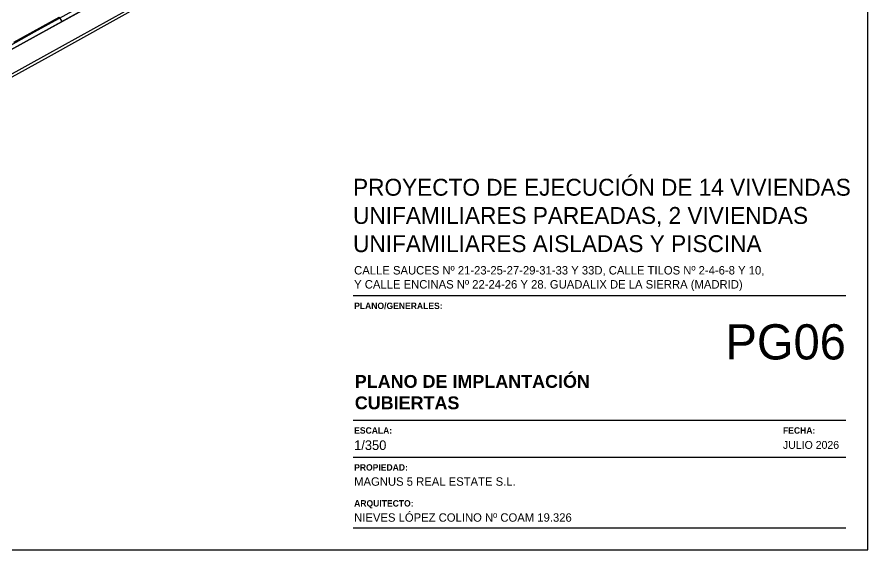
# Model space of a CAD drawing. Header units: millimetres. Extents: x 441061 to 442903, y 4515148 to 4515613.
# Drawn here: x 442022.5 to 442076.5, y 4515512.4 to 4515546.3 of the extents above; entities that cross this region are included whole.
import ezdxf

# ---------------------------------------------------------------- set-up
doc = ezdxf.new("R2010")
doc.units = ezdxf.units.MM
doc.layers.add('01_cartela', color=6, linetype='Continuous', plot=False)
doc.layers.add('01_piscinas', color=254, linetype='Continuous')
doc.layers.add('01_texto cartela', color=5, linetype='Continuous')
doc.styles.add('Century Gothic', font='', dxfattribs={"height": 2})
doc.styles.add('Century Gothic_3', font='', dxfattribs={"height": 4.5})
doc.styles.add('Century Gothic_6', font='', dxfattribs={"height": 11})
doc.styles.add('NIEVES3', font='swisseb.ttf')
doc.styles.get('Century Gothic').set_extended_font_data('Century Gothic')
doc.styles.get('Century Gothic_3').set_extended_font_data('Century Gothic')
doc.styles.get('Century Gothic_6').set_extended_font_data('Century Gothic')

msp = doc.modelspace()

# ---------------------------------------------------------------- linework, layer by layer
at = {"layer": '01_cartela', "color": 3, "elevation": 0}
msp.add_lwpolyline([(441933.538, 4515612.944), (441933.538, 4515512.447), (442076.515, 4515512.447), (442076.515, 4515612.944)], close=True, dxfattribs=at)
at = {"layer": '01_piscinas'}
for p, q in [((442030.615, 4515549.172), (442023.617, 4515545.299)), ((442030.737, 4515548.954), (442023.738, 4515545.081)), ((442022.319, 4515544.669), (442025.206, 4515546.267)), ((442025.206, 4515546.267), (442025.231, 4515546.223)), ((442022.343, 4515544.625), (442025.231, 4515546.223)), ((442025.243, 4515546.2), (442025.365, 4515545.981)), ((442023.617, 4515545.299), (442021.121, 4515543.922)), ((442023.738, 4515545.081), (442021.145, 4515543.65))]:
    msp.add_line(p, q, dxfattribs=at)
for points in [[(442013.215, 4515539.274), (442023.738, 4515545.081), (442030.737, 4515548.954, -0.013397), (442040.105, 4515553.929, -0.04126), (442053.939, 4515559.301, -0.013987), (442065.212, 4515562.042, -0.013983), (442071.087, 4515562.907, -0.020078), (442074.091, 4515563.142), (442074.186, 4515563.16), (442073.402, 4515566.003), (442072.78, 4515570.037), (442072.197, 4515574.932), (442072.522, 4515587.287), (442072.724, 4515601.364), (442072.851, 4515607.428), (442072.725, 4515607.443), (442061.787, 4515608.049), (442052.952, 4515608.587, 0.022373), (442042.977, 4515608.929, 0.031319), (442032.149, 4515608.135, 0.030707), (442021.68, 4515606.098, -0.006248)], [(442075.239, 4515561.704, 0.016078), (442071.244, 4515561.353, 0.014889), (442064.568, 4515560.347, 0.015308), (442055.781, 4515558.211, 0.035254), (442048.208, 4515555.712, 0.03043), (442039.35, 4515551.825, 0.013419), (442030.458, 4515547.051), (442024.492, 4515543.723), (442012.711, 4515537.246)], [(442013.588, 4515537.896), (442024.406, 4515543.88), (442030.384, 4515547.193, -0.008549), (442035.01, 4515549.77, -0.009625), (442039.271, 4515551.992, -0.031041), (442048.145, 4515555.868, -0.039306), (442056.712, 4515558.616, -0.015472), (442065.582, 4515560.692, -0.011587), (442071.229, 4515561.54, -0.021604), (442075.175, 4515561.867)]]:
    msp.add_lwpolyline(points, format="xyb", dxfattribs=at)
at = {"layer": '01_texto cartela'}
for p, q in [((442043.843, 4515528.598, 0), (442075.115, 4515528.598, 0)), ((442043.843, 4515520.691, 0), (442075.115, 4515520.691, 0)), ((442043.843, 4515518.347, 0), (442075.115, 4515518.347, 0)), ((442043.843, 4515513.847, 0), (442075.115, 4515513.847, 0))]:
    msp.add_line(p, q, dxfattribs=at)

# ---------------------------------------------------------------- texts
for s, insert, char_height, width, attachment_point, style in [('\\PPROYECTO DE EJECUCIÓN DE 14 VIVIENDAS UNIFAMILIARES PAREADAS, 2 VIVIENDAS UNIFAMILIARES AISLADAS Y PISCINA', (442043.843, 4515537.791, 0), 1.073333, 31.83679, 1, 'Century Gothic_3'), ('CALLE SAUCES Nº 21-23-25-27-29-31-33 Y 33D, CALLE TILOS Nº 2-4-6-8 Y 10, \\PY CALLE ENCINAS Nº 22-24-26 Y 28. GUADALIX DE LA SIERRA (MADRID)', (442043.912, 4515530.464, 0), 0.53457, 43.15178, 1, 'Century Gothic'), ('{\\fCentury Gothic|b1|i0|c0|p34;PLANO/GENERALES: }', (442043.912, 4515528.144, 0), 0.40606, 9.88002, 1, 'Century Gothic'), ('\\pt10.861;PLANO DE IMPLANTACIÓN\\PCUBIERTAS', (442043.953, 4515521.367, 0), 0.81458, 32.70904, 7, 'NIEVES3'), ('{\\fCentury Gothic|b1|i0|c0|p34;ESCALA: }', (442043.912, 4515520.237, 0), 0.40606, 9.88002, 1, 'Century Gothic'), ('{\\fCentury Gothic|b1|i0|c0|p34;FECHA: }', (442071.122, 4515520.237, 0), 0.40606, 9.88002, 1, 'Century Gothic'), ('1/350', (442043.912, 4515519.404, 0), 0.6109, 9.88002, 1, 'Century Gothic'), ('JULIO 2026', (442071.122, 4515519.365, 0), 0.4989, 16.35376, 1, 'Century Gothic'), ('{\\fCentury Gothic|b1|i0|c0|p34;PROPIEDAD:}', (442043.912, 4515517.891, 0), 0.40606, 3.90643, 1, 'Century Gothic'), ('MAGNUS 5 REAL ESTATE S.L.', (442043.912, 4515517.058, 0), 0.53457, 22.7841, 1, 'Century Gothic'), ('{\\fCentury Gothic|b1|i0|c0|p34;ARQUITECTO:}', (442043.912, 4515515.609, 0), 0.40606, 3.90643, 1, 'Century Gothic'), ('NIEVES LÓPEZ COLINO Nº COAM 19.326', (442043.912, 4515514.775, 0), 0.53457, 17.04048, 1, 'Century Gothic')]:
    msp.add_mtext(s, dxfattribs=dict(at, insert=insert, char_height=char_height, width=width, attachment_point=attachment_point, style=style))
at = {"layer": '01_texto cartela', "color": 1, "insert": (442075.115, 4515526.771, 0), "char_height": 2.2333, "width": 4.89932, "attachment_point": 3, "style": 'Century Gothic_6'}
msp.add_mtext('PG06', dxfattribs=at)

doc.saveas('drawing.dxf')
